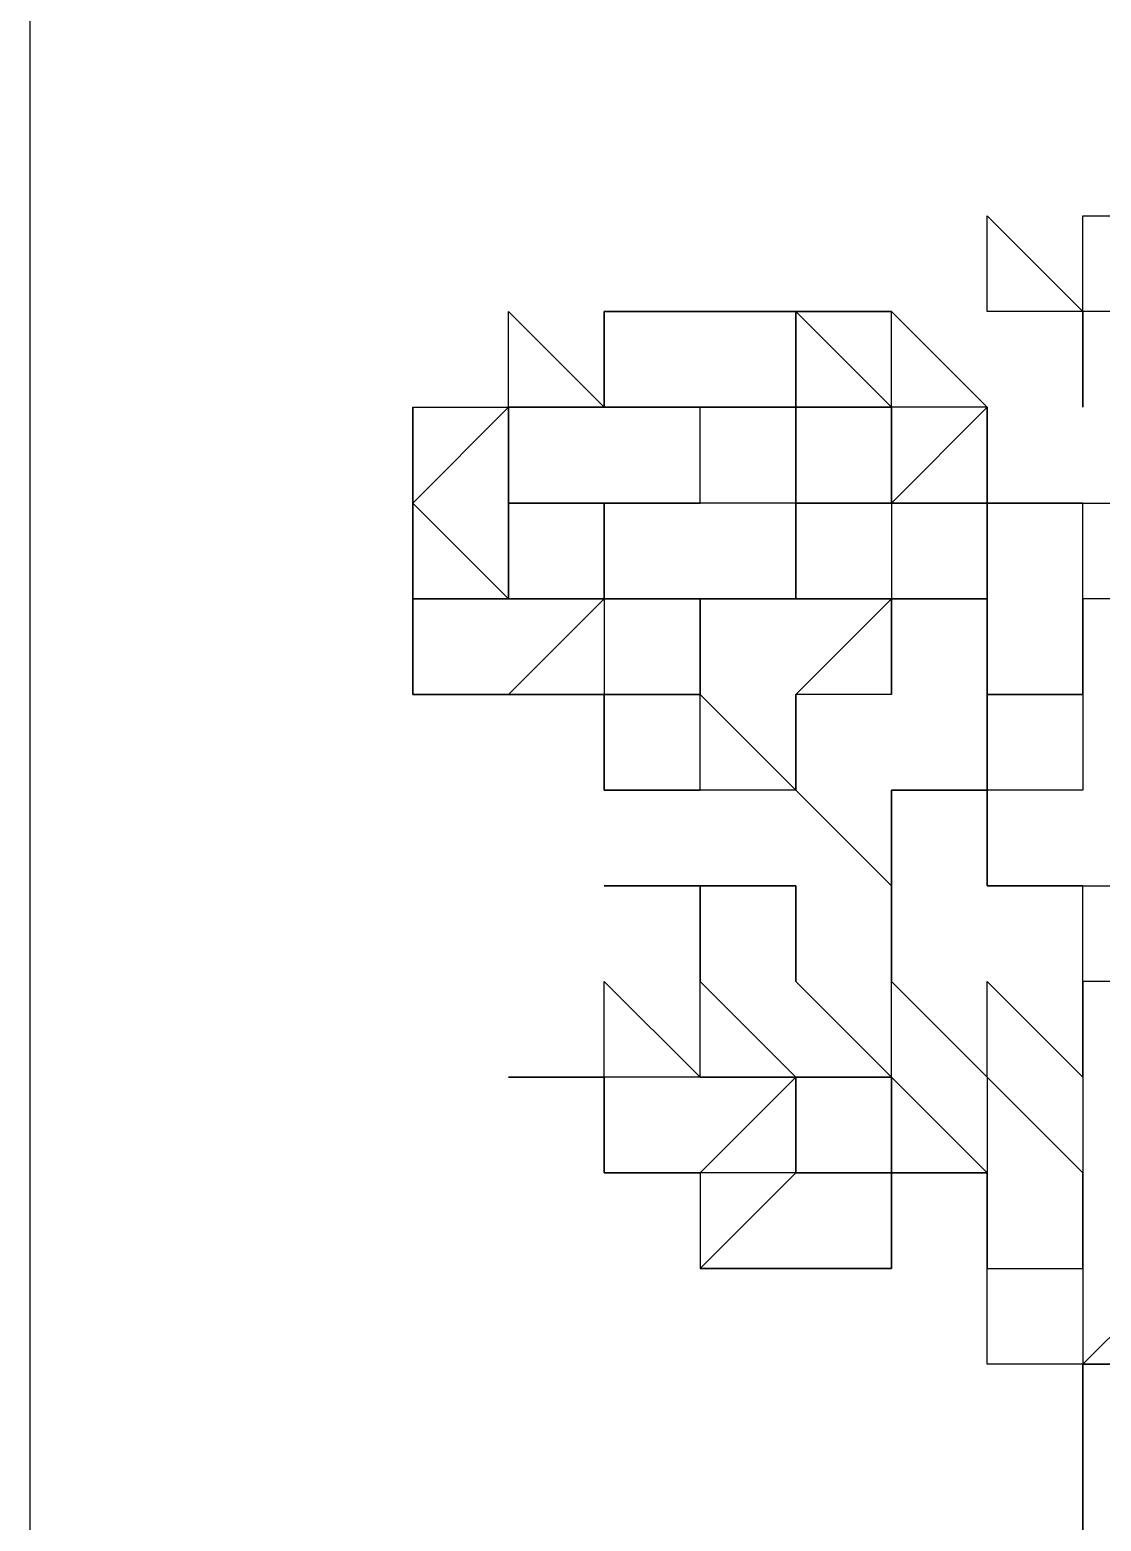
# Model space of a CAD drawing. Header units: millimetres. Extents: x 0 to 600, y 0 to 450.
# Drawn here: x 395 to 406.19, y 40.36 to 55.95 of the extents above; entities that cross this region are included whole.
import ezdxf

# ---------------------------------------------------------------- set-up
doc = ezdxf.new("R2010")
doc.units = ezdxf.units.MM
doc.layers.add('Engraving', color=1, linetype='Continuous')
doc.layers.add('External Cuts', color=5, linetype='Continuous')

msp = doc.modelspace()

# ---------------------------------------------------------------- linework, layer by layer
at = {"layer": 'Engraving'}
for p, q in [((405, 53), (405, 54)), ((405, 54), (405, 54)), ((405, 54), (405, 54)), ((405, 54), (405, 54)), ((405, 54), (405, 54)), ((405, 54), (405, 54)), ((405, 54), (405, 54)), ((405, 54), (405, 54)), ((405, 54), (405, 54)), ((405, 54), (405, 54)), ((405, 54), (406, 53)), ((406, 53), (406, 54)), ((406, 54), (407, 54)), ((400, 52), (400, 53)), ((400, 53), (400, 53)), ((400, 53), (401, 52)), ((401, 52), (401, 53)), ((401, 53), (401, 53)), ((401, 53), (401, 53)), ((401, 53), (401, 53)), ((401, 53), (401, 53)), ((401, 53), (402, 53)), ((402, 53), (401, 53)), ((401, 53), (401, 53)), ((401, 53), (401, 53)), ((401, 53), (401, 53)), ((401, 53), (401, 53)), ((401, 53), (401, 52)), ((402, 53), (402, 53)), ((402, 53), (402, 53)), ((402, 53), (402, 53)), ((402, 53), (403, 53)), ((403, 53), (402, 53)), ((402, 53), (402, 53)), ((402, 53), (402, 53)), ((402, 53), (402, 53)), ((402, 53), (402, 53)), ((402, 53), (402, 53)), ((402, 53), (402, 53)), ((403, 53), (403, 53)), ((403, 53), (403, 53)), ((403, 53), (403, 53)), ((403, 53), (403, 53)), ((403, 53), (404, 53)), ((404, 53), (403, 53)), ((403, 53), (403, 53)), ((403, 53), (403, 53)), ((403, 53), (403, 53)), ((403, 53), (404, 52)), ((403, 52), (403, 53)), ((403, 53), (403, 53)), ((403, 53), (403, 53)), ((403, 53), (403, 53)), ((403, 53), (403, 53)), ((403, 53), (403, 53)), ((403, 53), (403, 53)), ((403, 53), (403, 53)), ((403, 52), (403, 53)), ((403, 53), (403, 53)), ((403, 53), (403, 52)), ((404, 53), (404, 53)), ((404, 53), (404, 53)), ((404, 53), (404, 53)), ((404, 53), (404, 53)), ((404, 53), (405, 52)), ((404, 52), (404, 53)), ((404, 53), (404, 53)), ((404, 53), (404, 53)), ((406, 53), (405, 53)), ((406, 52), (406, 53)), ((406, 53), (406, 53)), ((406, 53), (406, 52)), ((406, 52), (406, 53)), ((406, 53), (406, 53)), ((406, 53), (406, 53)), ((406, 53), (406, 52)), ((407, 53), (406, 53)), ((406, 53), (406, 53)), ((406, 53), (406, 53)), ((406, 53), (406, 53)), ((399, 51), (399, 52)), ((399, 52), (399, 52)), ((399, 52), (399, 52)), ((399, 52), (399, 51)), ((399, 51), (399, 52)), ((399, 52), (399, 52)), ((399, 52), (399, 52)), ((399, 52), (400, 52)), ((400, 52), (399, 51)), ((400, 52), (400, 52)), ((400, 52), (400, 52)), ((400, 52), (400, 52)), ((400, 52), (400, 52)), ((400, 51), (400, 52)), ((400, 52), (400, 52)), ((401, 52), (400, 52)), ((400, 52), (400, 52)), ((400, 52), (400, 52)), ((400, 52), (400, 52)), ((400, 52), (400, 52)), ((400, 52), (400, 52)), ((400, 52), (400, 52)), ((400, 52), (400, 52)), ((400, 52), (401, 52)), ((401, 52), (400, 52)), ((400, 52), (400, 52)), ((400, 52), (400, 52)), ((400, 52), (400, 52)), ((400, 52), (400, 52)), ((400, 52), (400, 52)), ((400, 52), (400, 52)), ((400, 52), (400, 52)), ((400, 52), (400, 52)), ((400, 52), (400, 51)), ((400, 51), (400, 52)), ((400, 52), (400, 52)), ((400, 52), (400, 51)), ((401, 52), (401, 52)), ((402, 52), (401, 52)), ((401, 52), (401, 52)), ((401, 52), (401, 52)), ((401, 52), (401, 52)), ((401, 52), (402, 52)), ((403, 52), (402, 52)), ((402, 52), (402, 52)), ((402, 52), (402, 52)), ((402, 52), (403, 52)), ((403, 52), (402, 52)), ((402, 52), (402, 52)), ((402, 52), (402, 52)), ((402, 51), (402, 52)), ((402, 52), (403, 52)), ((402, 52), (402, 52)), ((402, 52), (402, 52)), ((402, 52), (402, 52)), ((402, 52), (402, 52)), ((402, 52), (402, 52)), ((402, 52), (403, 52)), ((403, 51), (403, 52)), ((403, 52), (403, 52)), ((403, 52), (403, 52)), ((403, 52), (403, 52)), ((403, 52), (403, 52)), ((403, 52), (403, 52)), ((403, 52), (403, 52)), ((403, 52), (403, 52)), ((403, 52), (403, 51)), ((404, 52), (403, 52)), ((403, 52), (403, 52)), ((403, 52), (403, 52)), ((403, 52), (403, 52)), ((403, 52), (404, 52)), ((404, 51), (404, 52)), ((404, 52), (404, 52)), ((404, 52), (404, 51)), ((404, 51), (405, 52)), ((405, 52), (404, 52)), ((404, 52), (404, 52)), ((404, 52), (404, 52)), ((404, 52), (404, 52)), ((404, 52), (404, 52)), ((404, 52), (404, 52)), ((404, 52), (404, 52)), ((404, 52), (404, 52)), ((404, 52), (404, 52)), ((404, 52), (404, 51)), ((405, 52), (405, 52)), ((405, 52), (405, 52)), ((405, 52), (405, 52)), ((405, 52), (405, 52)), ((405, 52), (405, 52)), ((405, 52), (405, 52)), ((405, 52), (405, 52)), ((405, 52), (405, 52)), ((405, 52), (405, 51)), ((405, 52), (405, 52)), ((405, 52), (405, 52)), ((405, 51), (405, 52)), ((405, 52), (405, 52)), ((405, 52), (405, 52)), ((405, 52), (405, 52)), ((405, 52), (405, 52)), ((405, 52), (405, 52)), ((405, 52), (405, 52)), ((405, 52), (405, 51)), ((406, 52), (406, 52)), ((406, 52), (406, 52)), ((406, 52), (406, 52)), ((406, 52), (406, 52)), ((406, 52), (406, 52)), ((399, 50), (399, 51)), ((399, 51), (399, 51)), ((399, 51), (399, 51)), ((399, 51), (399, 51)), ((399, 51), (399, 51)), ((399, 51), (399, 51)), ((399, 51), (399, 51)), ((399, 51), (399, 51)), ((399, 51), (399, 51)), ((399, 51), (399, 51)), ((400, 50), (399, 51)), ((399, 51), (399, 50)), ((399, 51), (399, 51)), ((399, 51), (399, 51)), ((399, 51), (399, 51)), ((399, 51), (399, 51)), ((399, 51), (400, 50)), ((401, 51), (400, 51)), ((400, 51), (400, 51)), ((400, 51), (400, 51)), ((400, 51), (400, 51)), ((400, 51), (400, 50)), ((400, 51), (400, 51)), ((400, 51), (400, 51)), ((400, 51), (400, 51)), ((400, 51), (400, 51)), ((400, 51), (401, 51)), ((401, 51), (400, 51)), ((400, 51), (400, 51)), ((400, 51), (400, 51)), ((400, 51), (400, 51)), ((400, 51), (400, 51)), ((400, 50), (400, 51)), ((400, 51), (400, 51)), ((400, 51), (400, 51)), ((400, 51), (400, 51)), ((400, 51), (401, 51)), ((402, 51), (401, 51)), ((401, 51), (401, 51)), ((401, 51), (401, 51)), ((401, 51), (401, 50)), ((401, 50), (401, 51)), ((401, 51), (401, 51)), ((401, 51), (401, 51)), ((401, 51), (401, 51)), ((401, 51), (401, 51)), ((401, 51), (401, 51)), ((401, 51), (401, 51)), ((401, 51), (401, 51)), ((401, 51), (401, 51)), ((401, 51), (401, 51)), ((401, 51), (401, 51)), ((401, 51), (401, 51)), ((401, 51), (401, 51)), ((401, 51), (402, 51)), ((402, 51), (401, 51)), ((401, 51), (401, 51)), ((401, 51), (401, 51)), ((401, 51), (401, 51)), ((401, 51), (402, 51)), ((403, 51), (402, 51)), ((402, 51), (402, 51)), ((402, 51), (402, 51)), ((402, 51), (402, 51)), ((402, 51), (402, 51)), ((402, 51), (402, 51)), ((402, 51), (402, 51)), ((402, 51), (402, 51)), ((402, 51), (402, 51)), ((402, 51), (402, 51)), ((402, 51), (402, 51)), ((402, 51), (402, 51)), ((402, 51), (402, 51)), ((402, 51), (402, 51)), ((402, 51), (402, 51)), ((402, 51), (402, 51)), ((402, 51), (402, 51)), ((402, 51), (402, 51)), ((402, 51), (402, 51)), ((402, 51), (402, 51)), ((402, 51), (402, 51)), ((402, 51), (402, 51)), ((402, 51), (402, 51)), ((402, 51), (402, 51)), ((402, 51), (402, 51)), ((402, 51), (402, 51)), ((402, 51), (402, 51)), ((402, 51), (402, 51)), ((403, 50), (403, 51)), ((403, 51), (403, 51)), ((403, 51), (403, 51)), ((403, 51), (403, 51)), ((403, 51), (403, 51)), ((403, 51), (403, 51)), ((403, 51), (403, 51)), ((403, 51), (403, 51)), ((403, 51), (404, 51)), ((404, 51), (403, 51)), ((403, 51), (403, 51)), ((403, 51), (403, 50)), ((403, 50), (403, 51)), ((403, 51), (403, 51)), ((403, 51), (403, 51)), ((403, 51), (403, 51)), ((403, 51), (403, 51)), ((403, 51), (403, 51)), ((403, 51), (403, 51)), ((403, 51), (403, 51)), ((403, 51), (403, 51)), ((403, 51), (403, 51)), ((403, 51), (403, 51)), ((403, 51), (403, 51)), ((405, 51), (404, 51)), ((404, 51), (404, 50)), ((404, 51), (404, 51)), ((404, 51), (404, 51)), ((404, 51), (404, 51)), ((404, 51), (404, 51)), ((404, 51), (404, 51)), ((404, 51), (405, 51)), ((405, 51), (404, 51)), ((404, 51), (404, 51)), ((404, 51), (404, 51)), ((404, 51), (404, 51)), ((404, 51), (404, 51)), ((404, 51), (404, 51)), ((404, 51), (404, 51)), ((404, 51), (404, 51)), ((404, 51), (404, 51)), ((404, 51), (404, 51)), ((404, 51), (404, 51)), ((404, 51), (404, 51)), ((404, 51), (404, 51)), ((404, 51), (404, 51)), ((404, 51), (404, 51)), ((405, 51), (404, 51)), ((404, 51), (404, 51)), ((404, 51), (404, 51)), ((404, 51), (404, 51)), ((404, 51), (405, 51)), ((405, 51), (405, 51)), ((405, 51), (405, 51)), ((405, 51), (405, 51)), ((405, 51), (406, 51)), ((406, 51), (405, 51)), ((405, 51), (405, 50)), ((405, 50), (405, 51)), ((405, 51), (405, 51)), ((405, 51), (405, 51)), ((405, 51), (405, 51)), ((405, 51), (405, 51)), ((405, 51), (405, 51)), ((405, 51), (405, 51)), ((405, 51), (405, 51)), ((405, 51), (405, 51)), ((406, 51), (406, 51)), ((406, 50), (406, 51)), ((406, 51), (407, 51)), ((399, 49), (399, 50)), ((399, 50), (399, 50)), ((399, 50), (399, 50)), ((399, 50), (399, 50)), ((399, 50), (399, 50)), ((399, 50), (399, 50)), ((399, 50), (399, 50)), ((400, 50), (399, 50)), ((399, 50), (399, 50)), ((399, 50), (399, 50)), ((399, 50), (399, 50)), ((399, 50), (399, 50)), ((399, 50), (399, 49)), ((399, 49), (399, 50)), ((399, 50), (399, 50)), ((399, 50), (399, 50)), ((399, 50), (399, 50)), ((399, 50), (399, 50)), ((399, 50), (399, 50)), ((399, 50), (400, 50)), ((399, 50), (399, 50)), ((399, 50), (399, 50)), ((399, 50), (399, 50)), ((399, 50), (399, 50)), ((399, 50), (399, 49)), ((400, 49), (401, 50)), ((401, 50), (400, 50)), ((400, 50), (400, 50)), ((400, 50), (400, 50)), ((400, 50), (400, 50)), ((400, 50), (400, 50)), ((400, 50), (400, 50)), ((400, 50), (400, 50)), ((400, 50), (400, 50)), ((400, 50), (401, 50)), ((400, 50), (400, 50)), ((400, 50), (400, 50)), ((400, 50), (400, 50)), ((401, 50), (401, 50)), ((401, 50), (401, 50)), ((401, 50), (401, 50)), ((402, 50), (401, 50)), ((401, 50), (401, 50)), ((401, 50), (401, 49)), ((401, 50), (401, 50)), ((401, 50), (401, 50)), ((401, 50), (402, 50)), ((401, 50), (401, 50)), ((401, 50), (401, 50)), ((401, 50), (401, 50)), ((401, 50), (401, 50)), ((401, 50), (401, 50)), ((401, 50), (401, 50)), ((401, 50), (401, 50)), ((403, 50), (402, 50)), ((402, 50), (402, 50)), ((402, 50), (402, 50)), ((402, 50), (402, 50)), ((402, 50), (402, 49)), ((402, 49), (402, 50)), ((402, 50), (402, 50)), ((402, 50), (402, 50)), ((402, 50), (402, 50)), ((402, 50), (402, 50)), ((402, 50), (402, 50)), ((402, 50), (402, 50)), ((402, 50), (402, 50)), ((403, 50), (402, 50)), ((402, 50), (403, 50)), ((402, 50), (402, 50)), ((402, 50), (402, 50)), ((402, 50), (402, 50)), ((402, 50), (402, 50)), ((402, 50), (402, 50)), ((402, 50), (402, 50)), ((402, 50), (403, 50)), ((403, 49), (404, 50)), ((404, 50), (403, 50)), ((403, 50), (404, 50)), ((404, 50), (403, 50)), ((403, 50), (403, 50)), ((403, 50), (403, 50)), ((403, 50), (403, 50)), ((403, 50), (403, 50)), ((403, 50), (403, 50)), ((403, 50), (403, 50)), ((403, 50), (403, 50)), ((403, 50), (403, 50)), ((403, 50), (403, 50)), ((403, 50), (403, 50)), ((403, 50), (403, 50)), ((403, 50), (403, 50)), ((403, 50), (403, 50)), ((403, 50), (403, 50)), ((403, 50), (403, 50)), ((403, 50), (403, 50)), ((403, 50), (403, 50)), ((403, 50), (403, 50)), ((405, 50), (404, 50)), ((404, 50), (404, 50)), ((404, 50), (404, 50)), ((404, 50), (404, 49)), ((404, 50), (404, 50)), ((404, 50), (404, 50)), ((404, 50), (404, 49)), ((404, 49), (404, 50)), ((404, 50), (404, 50)), ((404, 50), (404, 50)), ((404, 50), (404, 50)), ((404, 50), (404, 50)), ((404, 50), (404, 50)), ((404, 50), (404, 50)), ((404, 50), (404, 50)), ((404, 50), (404, 50)), ((404, 50), (404, 50)), ((404, 50), (404, 50)), ((404, 50), (404, 50)), ((404, 50), (404, 50)), ((404, 50), (404, 50)), ((404, 50), (404, 50)), ((404, 50), (405, 50)), ((405, 50), (405, 50)), ((405, 50), (405, 50)), ((405, 50), (405, 50)), ((405, 50), (405, 50)), ((405, 50), (405, 50)), ((405, 50), (405, 50)), ((405, 49), (405, 50)), ((405, 50), (405, 50)), ((405, 50), (405, 49)), ((407, 50), (406, 50)), ((406, 50), (406, 49)), ((406, 49), (406, 50)), ((406, 50), (406, 50)), ((406, 50), (406, 50)), ((406, 50), (406, 50)), ((406, 50), (406, 50)), ((406, 50), (406, 50)), ((400, 49), (399, 49)), ((399, 49), (399, 49)), ((399, 49), (399, 49)), ((399, 49), (400, 49)), ((400, 49), (399, 49)), ((399, 49), (399, 49)), ((399, 49), (399, 49)), ((399, 49), (400, 49)), ((401, 49), (400, 49)), ((400, 49), (401, 49)), ((401, 49), (400, 49)), ((400, 49), (400, 49)), ((400, 49), (400, 49)), ((401, 49), (400, 49)), ((400, 49), (400, 49)), ((400, 49), (400, 49)), ((400, 49), (400, 49)), ((400, 49), (400, 49)), ((400, 49), (400, 49)), ((400, 49), (400, 49)), ((400, 49), (400, 49)), ((400, 49), (400, 49)), ((400, 49), (401, 49)), ((401, 48), (401, 49)), ((401, 49), (401, 48)), ((402, 49), (401, 49)), ((401, 49), (401, 49)), ((401, 49), (401, 49)), ((401, 49), (401, 49)), ((401, 49), (401, 49)), ((401, 49), (401, 49)), ((401, 49), (401, 49)), ((401, 49), (401, 49)), ((401, 49), (401, 49)), ((401, 49), (401, 49)), ((401, 49), (401, 49)), ((401, 49), (402, 49)), ((402, 48), (402, 49)), ((402, 49), (402, 49)), ((402, 49), (402, 49)), ((402, 49), (402, 49)), ((402, 49), (402, 49)), ((402, 49), (402, 49)), ((402, 49), (402, 49)), ((402, 49), (402, 49)), ((402, 49), (402, 49)), ((402, 49), (402, 49)), ((402, 49), (402, 49)), ((402, 49), (402, 49)), ((402, 49), (403, 48)), ((402, 49), (402, 49)), ((402, 49), (402, 49)), ((404, 49), (403, 49)), ((403, 49), (403, 49)), ((403, 49), (403, 48)), ((403, 49), (403, 49)), ((403, 49), (403, 49)), ((403, 49), (403, 49)), ((403, 48), (403, 49)), ((403, 49), (403, 49)), ((404, 49), (404, 49)), ((404, 49), (404, 49)), ((404, 49), (404, 49)), ((405, 48), (405, 49)), ((405, 49), (405, 49)), ((405, 49), (406, 49)), ((406, 49), (405, 49)), ((405, 49), (405, 49)), ((405, 49), (405, 49)), ((405, 49), (405, 49)), ((405, 49), (406, 49)), ((405, 48), (405, 49)), ((405, 49), (405, 48)), ((406, 49), (406, 49)), ((406, 49), (406, 49)), ((406, 49), (406, 49)), ((406, 49), (406, 48)), ((402, 48), (401, 48)), ((401, 48), (401, 48)), ((401, 48), (401, 48)), ((401, 48), (401, 48)), ((401, 48), (402, 48)), ((403, 48), (402, 48)), ((402, 48), (402, 48)), ((402, 48), (402, 48)), ((402, 48), (402, 48)), ((402, 48), (402, 48)), ((402, 48), (402, 48)), ((402, 48), (402, 48)), ((402, 48), (402, 48)), ((402, 48), (402, 48)), ((402, 48), (402, 48)), ((402, 48), (402, 48)), ((404, 47), (403, 48)), ((403, 48), (403, 48)), ((403, 48), (403, 48)), ((403, 48), (403, 48)), ((403, 48), (404, 47)), ((404, 47), (404, 48)), ((404, 48), (404, 48)), ((404, 48), (404, 48)), ((404, 48), (405, 48)), ((405, 48), (404, 48)), ((404, 48), (404, 48)), ((404, 48), (404, 47)), ((405, 47), (405, 48)), ((406, 48), (405, 48)), ((405, 48), (405, 47)), ((402, 47), (401, 47)), ((401, 47), (401, 47)), ((401, 47), (402, 47)), ((402, 46), (402, 47)), ((402, 47), (402, 47)), ((402, 47), (402, 47)), ((402, 47), (402, 47)), ((402, 47), (402, 47)), ((402, 47), (402, 47)), ((402, 47), (402, 47)), ((402, 47), (402, 47)), ((402, 47), (402, 46)), ((403, 47), (402, 47)), ((402, 47), (402, 47)), ((402, 47), (402, 47)), ((402, 47), (402, 47)), ((402, 47), (403, 47)), ((403, 46), (403, 47)), ((403, 47), (403, 46)), ((404, 45), (404, 47)), ((404, 47), (404, 47)), ((404, 47), (404, 46)), ((404, 46), (404, 47)), ((404, 47), (404, 47)), ((404, 47), (404, 47)), ((404, 47), (404, 47)), ((404, 47), (404, 47)), ((404, 47), (404, 47)), ((404, 47), (404, 46)), ((404, 47), (404, 47)), ((404, 47), (404, 47)), ((406, 47), (405, 47)), ((405, 47), (406, 47)), ((405, 47), (405, 47)), ((405, 47), (405, 47)), ((405, 47), (405, 47)), ((405, 47), (405, 47)), ((406, 46), (406, 47)), ((406, 47), (406, 47)), ((406, 47), (406, 47)), ((406, 47), (406, 47)), ((406, 47), (406, 47)), ((406, 47), (406, 47)), ((406, 47), (406, 47)), ((406, 47), (406, 47)), ((406, 47), (406, 47)), ((406, 47), (406, 47)), ((406, 47), (406, 47)), ((406, 47), (407, 47)), ((401, 45), (401, 46)), ((401, 46), (402, 45)), ((402, 45), (402, 46)), ((402, 46), (402, 46)), ((402, 46), (402, 46)), ((402, 46), (403, 45)), ((404, 45), (403, 46)), ((403, 46), (403, 46)), ((403, 46), (403, 46)), ((403, 46), (404, 45)), ((404, 46), (404, 46)), ((404, 46), (404, 46)), ((404, 46), (404, 46)), ((404, 46), (404, 46)), ((404, 46), (405, 45)), ((405, 45), (405, 46)), ((405, 46), (405, 46)), ((405, 46), (405, 46)), ((405, 46), (405, 46)), ((405, 46), (405, 46)), ((405, 46), (406, 45)), ((406, 45), (406, 46)), ((406, 46), (406, 46)), ((407, 46), (406, 46)), ((406, 46), (406, 45)), ((401, 45), (400, 45)), ((400, 45), (400, 45)), ((400, 45), (400, 45)), ((400, 45), (400, 45)), ((400, 45), (400, 45)), ((400, 45), (400, 45)), ((400, 45), (400, 45)), ((400, 45), (400, 45)), ((400, 45), (400, 45)), ((400, 45), (400, 45)), ((400, 45), (400, 45)), ((400, 45), (401, 45)), ((401, 44), (401, 45)), ((401, 45), (401, 45)), ((401, 45), (401, 44)), ((402, 45), (401, 45)), ((401, 45), (401, 45)), ((401, 45), (401, 45)), ((401, 45), (401, 45)), ((401, 45), (401, 45)), ((401, 45), (401, 45)), ((401, 45), (401, 45)), ((401, 45), (401, 45)), ((403, 45), (402, 44)), ((402, 44), (403, 45)), ((403, 45), (402, 45)), ((402, 45), (402, 45)), ((402, 45), (402, 45)), ((402, 45), (403, 45)), ((403, 45), (402, 45)), ((402, 45), (402, 45)), ((402, 45), (402, 45)), ((402, 45), (402, 45)), ((402, 45), (402, 45)), ((402, 45), (402, 45)), ((402, 45), (402, 45)), ((402, 45), (403, 45)), ((403, 45), (402, 45)), ((403, 44), (403, 45)), ((403, 45), (403, 45)), ((403, 45), (403, 45)), ((403, 45), (403, 45)), ((403, 45), (403, 45)), ((403, 45), (403, 44)), ((403, 45), (403, 45)), ((403, 45), (403, 45)), ((403, 45), (403, 45)), ((403, 45), (403, 45)), ((403, 45), (404, 45)), ((404, 45), (403, 45)), ((403, 45), (403, 45)), ((404, 44), (404, 45)), ((404, 45), (404, 45)), ((404, 45), (404, 45)), ((404, 45), (404, 45)), ((404, 45), (404, 45)), ((404, 45), (404, 44)), ((405, 44), (404, 45)), ((404, 45), (404, 45)), ((404, 45), (404, 45)), ((404, 45), (404, 45)), ((405, 45), (405, 44)), ((406, 44), (405, 45)), ((405, 45), (405, 45)), ((405, 45), (405, 45)), ((406, 45), (406, 45)), ((406, 45), (406, 45)), ((406, 45), (406, 44)), ((406, 45), (406, 45)), ((406, 45), (406, 45)), ((406, 45), (406, 45)), ((406, 45), (406, 45)), ((402, 44), (401, 44)), ((401, 44), (402, 44)), ((402, 43), (403, 44)), ((402, 44), (402, 44)), ((402, 44), (402, 44)), ((402, 44), (402, 44)), ((403, 44), (402, 44)), ((402, 44), (402, 43)), ((403, 44), (403, 44)), ((403, 44), (403, 44)), ((403, 44), (403, 44)), ((403, 44), (403, 44)), ((403, 44), (404, 44)), ((404, 44), (403, 44)), ((403, 44), (403, 44)), ((405, 44), (404, 44)), ((404, 44), (404, 44)), ((404, 44), (404, 44)), ((404, 44), (404, 44)), ((404, 44), (404, 43)), ((404, 44), (404, 44)), ((404, 44), (404, 44)), ((404, 44), (404, 44)), ((404, 44), (404, 44)), ((404, 44), (404, 44)), ((404, 44), (404, 44)), ((404, 44), (404, 44)), ((404, 44), (404, 44)), ((404, 44), (405, 44)), ((404, 43), (404, 44)), ((404, 44), (404, 44)), ((404, 44), (404, 44)), ((404, 44), (404, 44)), ((404, 44), (404, 44)), ((404, 44), (404, 44)), ((404, 44), (404, 44)), ((404, 44), (404, 44)), ((405, 43), (405, 44)), ((405, 44), (405, 44)), ((405, 44), (405, 44)), ((405, 44), (405, 44)), ((405, 44), (405, 44)), ((405, 44), (405, 44)), ((405, 44), (405, 43)), ((406, 44), (406, 44)), ((406, 44), (406, 44)), ((406, 44), (406, 44)), ((406, 44), (406, 44)), ((406, 44), (406, 44)), ((406, 44), (406, 43)), ((406, 43), (406, 44)), ((406, 43), (406, 44)), ((406, 44), (406, 44)), ((406, 44), (406, 44)), ((406, 44), (406, 43)), ((406, 44), (406, 44)), ((406, 44), (406, 44)), ((406, 44), (406, 44)), ((406, 44), (406, 44)), ((406, 44), (406, 44)), ((406, 44), (406, 44)), ((406, 44), (406, 44)), ((406, 44), (406, 44)), ((406, 44), (406, 44)), ((406, 44), (406, 44)), ((406, 44), (406, 44)), ((403, 43), (402, 43)), ((402, 43), (402, 43)), ((402, 43), (402, 43)), ((402, 43), (402, 43)), ((402, 43), (402, 43)), ((402, 43), (402, 43)), ((402, 43), (402, 43)), ((402, 43), (402, 43)), ((402, 43), (403, 43)), ((404, 43), (403, 43)), ((403, 43), (403, 43)), ((403, 43), (403, 43)), ((403, 43), (404, 43)), ((403, 43), (403, 43)), ((403, 43), (403, 43)), ((404, 43), (404, 43)), ((404, 43), (404, 43)), ((405, 42), (405, 43)), ((405, 43), (405, 43)), ((405, 43), (405, 43)), ((405, 43), (405, 43)), ((405, 43), (405, 43)), ((405, 43), (405, 43)), ((405, 43), (406, 43)), ((406, 43), (406, 43)), ((406, 43), (406, 42)), ((406, 42), (407, 43)), ((406, 43), (406, 43)), ((406, 43), (406, 43)), ((406, 43), (406, 43)), ((406, 43), (406, 43)), ((406, 43), (406, 43)), ((406, 43), (406, 43)), ((406, 43), (406, 43)), ((406, 43), (406, 43)), ((406, 43), (406, 43)), ((406, 43), (406, 43)), ((406, 43), (406, 43)), ((406, 43), (406, 43)), ((406, 43), (406, 43)), ((406, 43), (406, 43)), ((406, 43), (406, 43)), ((406, 43), (406, 43)), ((406, 42), (405, 42)), ((405, 42), (405, 42)), ((405, 42), (405, 42)), ((405, 42), (405, 42)), ((405, 42), (405, 42)), ((405, 42), (405, 42)), ((405, 42), (405, 42)), ((406, 41), (406, 42)), ((406, 42), (406, 42)), ((406, 42), (406, 41)), ((406, 41), (406, 42)), ((406, 42), (406, 42)), ((406, 42), (406, 42)), ((406, 42), (406, 42)), ((406, 42), (406, 42)), ((407, 42), (406, 42)), ((406, 42), (406, 42)), ((406, 42), (406, 42)), ((406, 42), (406, 42)), ((406, 42), (407, 42)), ((407, 42), (406, 42)), ((406, 42), (406, 42)), ((406, 42), (406, 41)), ((406, 39), (406, 41)), ((406, 41), (406, 41)), ((406, 41), (406, 41)), ((406, 41), (406, 41)), ((406, 41), (406, 41)), ((406, 41), (406, 41)), ((406, 41), (406, 40))]:
    msp.add_line(p, q, dxfattribs=at)
at = {"layer": 'External Cuts'}
msp.add_line((395, 63), (395, 20), dxfattribs=at)

doc.saveas('drawing.dxf')
